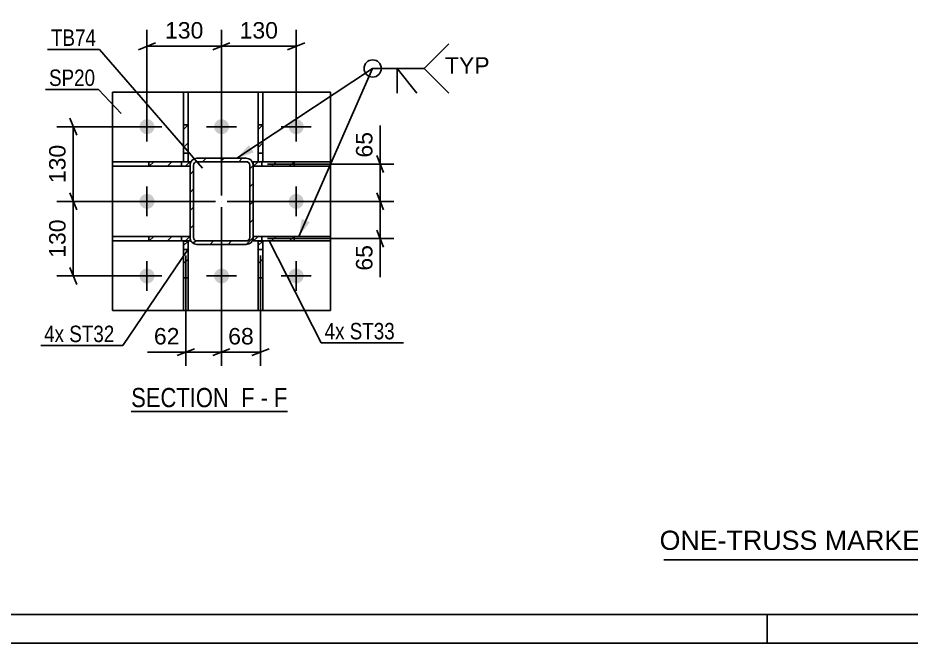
# Model space of a CAD drawing. Header units: millimetres. Extents: x -121 to 720, y -404 to 190.
# Drawn here: x 169.3 to 324.9, y -403.5 to -294.6 of the extents above; entities that cross this region are included whole.
import ezdxf

# ---------------------------------------------------------------- set-up
doc = ezdxf.new("R2010")
doc.units = ezdxf.units.MM
doc.linetypes.add('DXK_LINE_DOT2', pattern=[3.9198, 1.9599, -1.9599])
doc.linetypes.add('DXK_LINE_DOT3', pattern=[5.9187, 2.979, -0.9799, 0.9799, -0.9799])
doc.styles.add('Arial', font='ARIAL.TTF', dxfattribs={"height": 0.2})
doc.styles.add('Arial Narrow', font='ARIALN.TTF', dxfattribs={"height": 0.2})

# ---------------------------------------------------------------- blocks, each defined once
blk = doc.blocks.new('Unknown-318886794-18 - 1234')
at = {"color": 6, "linetype": 'Continuous'}
blk.add_line((189.03, -363.15), (216.25, -363.15), dxfattribs=at)
at = {"color": 0, "linetype": 'Continuous'}
for points in [[(207.14, -362.4), (207.14, -358.9), (189.03, -358.9), (189.03, -362.4)], [(210.53, -362.4), (210.53, -358.9), (208.19, -358.9), (208.19, -362.4)], [(212.86, -362.4), (212.86, -358.9), (211.58, -358.9), (211.58, -362.4)], [(216.25, -362.4), (216.25, -358.9), (213.91, -358.9), (213.91, -362.4)]]:
    blk.add_wipeout(points, dxfattribs=at)
at = {"color": 7, "linetype": 'Continuous', "style": 'Arial Narrow'}
for s, p in [('SECTION ', (189.03, -362.4)), ('F', (208.19, -362.4)), ('F', (213.91, -362.4)), ('-', (211.58, -362.4))]:
    blk.add_text(s, height=3.34, dxfattribs=at).set_placement(p)
blk = doc.blocks.new('Unknown-318886794-1117')
at = {"color": 5, "linetype": 'Continuous'}
for p, q in [((-116.13, -398.51), (714.87, -398.51)), ((299.87, -403.51), (299.87, -398.51)), ((-121.13, -403.51), (719.87, -403.51))]:
    blk.add_line(p, q, dxfattribs=at)
blk = doc.blocks.new('Part-318886794-1373 - 1234')
at = {"linetype": 'Continuous'}
h = blk.add_hatch(dxfattribs=at)
h.set_pattern_fill('', scale=0.7, style=0, pattern_type=0)
h.set_pattern_definition([(45, (198.967, -333.4558), (-1.57154, 1.57154), [])])
h.paths.add_polyline_path([(198.97, -339.87), (198.97, -333.46), (198.17, -333.46), (198.17, -339.87)])
at = {"color": 7, "linetype": 'DXK_LINE_DOT2'}
for p, q in [((198.17, -339.87), (198.17, -333.46)), ((198.17, -333.46), (198.97, -333.46)), ((198.97, -339.87), (198.97, -333.46)), ((198.17, -334.96), (198.97, -334.96))]:
    blk.add_line(p, q, dxfattribs=at)
at = {"color": 2, "linetype": 'Continuous'}
for p, q in [((198.17, -339.87), (198.17, -333.46)), ((198.17, -333.46), (198.97, -333.46)), ((198.97, -333.46), (198.97, -339.87)), ((198.17, -345.55), (198.17, -339.87)), ((198.97, -339.87), (198.17, -339.87)), ((198.97, -339.87), (198.97, -345.55)), ((198.97, -345.55), (198.17, -345.55))]:
    blk.add_line(p, q, dxfattribs=at)
blk = doc.blocks.new('Bolt-318886794-1277 - 1234')
at = {"linetype": 'Continuous'}
for points in [[(193.08, -313.55, -1), (190.48, -313.55, -1)], [(206.08, -313.55, -1), (203.48, -313.55, -1)], [(219.08, -313.55, -1), (216.48, -313.55, -1)], [(193.08, -326.55, -1), (190.48, -326.55, -1)], [(219.08, -326.55, -1), (216.48, -326.55, -1)], [(193.08, -339.55, -1), (190.48, -339.55, -1)], [(206.08, -339.55, -1), (203.48, -339.55, -1)], [(219.08, -339.55, -1), (216.48, -339.55, -1)]]:
    blk.add_hatch(color=1, dxfattribs=at).paths.add_polyline_path(points)
at = {"color": 1, "linetype": 'Continuous'}
for p, q in [((191.78, -310.95), (191.78, -316.15)), ((204.78, -310.95), (204.78, -316.15)), ((217.78, -310.95), (217.78, -316.15)), ((189.18, -313.55), (194.38, -313.55)), ((202.18, -313.55), (207.38, -313.55)), ((215.18, -313.55), (220.38, -313.55)), ((191.78, -323.95), (191.78, -329.15)), ((217.78, -323.95), (217.78, -329.15)), ((189.18, -326.55), (194.38, -326.55)), ((215.18, -326.55), (220.38, -326.55)), ((191.78, -336.95), (191.78, -342.15)), ((204.78, -336.95), (204.78, -342.15)), ((217.78, -336.95), (217.78, -342.15)), ((189.18, -339.55), (194.38, -339.55)), ((202.18, -339.55), (207.38, -339.55)), ((215.18, -339.55), (220.38, -339.55))]:
    blk.add_line(p, q, dxfattribs=at)
blk = doc.blocks.new('Part-318886794-1368 - 1234')
at = {"linetype": 'Continuous'}
h = blk.add_hatch(dxfattribs=at)
h.set_pattern_fill('', scale=0.7, style=0, pattern_type=0)
h.set_pattern_definition([(45, (211.9665, -333.4557), (-1.57154, 1.57154), [])])
h.paths.add_polyline_path([(211.97, -339.87), (211.97, -333.46), (211.17, -333.46), (211.17, -339.87)])
at = {"color": 7, "linetype": 'DXK_LINE_DOT2'}
for p, q in [((211.17, -339.87), (211.17, -333.46)), ((211.17, -333.46), (211.97, -333.46)), ((211.97, -339.87), (211.97, -333.46)), ((211.17, -334.96), (211.97, -334.96))]:
    blk.add_line(p, q, dxfattribs=at)
at = {"color": 2, "linetype": 'Continuous'}
for p, q in [((211.17, -339.87), (211.17, -333.46)), ((211.17, -333.46), (211.97, -333.46)), ((211.97, -333.46), (211.97, -339.87)), ((211.17, -345.55), (211.17, -339.87)), ((211.97, -339.87), (211.17, -339.87)), ((211.97, -339.87), (211.97, -345.55)), ((211.97, -345.55), (211.17, -345.55))]:
    blk.add_line(p, q, dxfattribs=at)
blk = doc.blocks.new('Part-318886794-1344 - 1234')
at = {"linetype": 'Continuous'}
h = blk.add_hatch(dxfattribs=at)
h.set_pattern_fill('', scale=0.7, style=0, pattern_type=0)
h.set_pattern_definition([(45, (198.9676, -313.235), (-1.57154, 1.57154), [])])
h.paths.add_polyline_path([(198.97, -319.66), (198.97, -313.24), (198.17, -313.24), (198.17, -319.66)])
at = {"color": 2, "linetype": 'Continuous'}
for p, q in [((198.17, -307.55), (198.17, -313.24)), ((198.17, -307.55), (198.97, -307.55)), ((198.97, -307.55), (198.97, -313.24)), ((198.97, -313.24), (198.17, -313.24)), ((198.17, -319.66), (198.17, -313.24)), ((198.97, -319.66), (198.97, -313.24)), ((198.17, -319.66), (198.97, -319.66))]:
    blk.add_line(p, q, dxfattribs=at)
at = {"color": 7, "linetype": 'DXK_LINE_DOT2'}
for p, q in [((198.17, -313.24), (198.17, -319.66)), ((198.97, -313.24), (198.97, -319.66)), ((198.17, -318.16), (198.97, -318.16)), ((198.17, -319.66), (198.97, -319.66))]:
    blk.add_line(p, q, dxfattribs=at)
blk = doc.blocks.new('Part-318886794-1363 - 1234')
at = {"linetype": 'Continuous'}
h = blk.add_hatch(dxfattribs=at)
h.set_pattern_fill('', scale=0.7, style=0, pattern_type=0)
h.set_pattern_definition([(45, (210.2827, -332.848), (-1.57154, 1.57154), [])])
h.paths.add_polyline_path([(210.19, -333.31), (210.28, -332.85), (210.28, -320.25), (210.19, -319.79), (209.93, -319.4), (209.54, -319.14), (209.08, -319.05), (200.48, -319.05), (200.02, -319.14), (199.63, -319.4), (199.37, -319.79), (199.28, -320.25), (199.28, -332.85), (199.37, -333.31), (199.63, -333.7), (200.02, -333.96), (200.48, -334.05), (209.08, -334.05), (209.54, -333.96), (209.93, -333.7)])
h.paths.add_polyline_path([(209.31, -333.4), (209.08, -333.45), (200.48, -333.45), (200.25, -333.4), (200.06, -333.27), (199.93, -333.08), (199.88, -332.85), (199.88, -320.25), (199.93, -320.02), (200.06, -319.82), (200.25, -319.69), (200.48, -319.65), (209.08, -319.65), (209.31, -319.69), (209.51, -319.82), (209.64, -320.02), (209.68, -320.25), (209.68, -332.85), (209.64, -333.08), (209.51, -333.27)])
blk.add_hatch(color=246, dxfattribs=at).paths.add_polyline_path([(204.78, -319.15, -1), (204.78, -318.95, -1)])
at = {"color": 7, "linetype": 'DXK_LINE_DOT2'}
for p, q in [((200.02, -319.14), (200.48, -319.05)), ((200.48, -319.05), (209.08, -319.05)), ((209.08, -319.05), (209.54, -319.14)), ((199.28, -320.25), (199.37, -319.79)), ((199.28, -332.85), (199.28, -320.25)), ((199.93, -320.02), (199.88, -320.25)), ((199.88, -332.85), (199.88, -320.25)), ((200.06, -319.82), (199.93, -320.02)), ((200.25, -319.69), (200.06, -319.82)), ((200.48, -319.65), (200.25, -319.69)), ((209.08, -319.65), (200.48, -319.65)), ((209.31, -319.69), (209.08, -319.65)), ((209.51, -319.82), (209.31, -319.69)), ((209.64, -320.02), (209.51, -319.82)), ((209.68, -320.25), (209.64, -320.02)), ((209.68, -332.85), (209.68, -320.25)), ((210.19, -319.79), (210.28, -320.25)), ((210.28, -332.85), (210.28, -320.25)), ((199.37, -333.31), (199.28, -332.85)), ((199.88, -332.85), (199.93, -333.08)), ((199.93, -333.08), (200.06, -333.27)), ((209.51, -333.27), (209.64, -333.08)), ((209.64, -333.08), (209.68, -332.85)), ((210.28, -332.85), (210.19, -333.31)), ((200.48, -334.05), (200.02, -333.96)), ((200.06, -333.27), (200.25, -333.4)), ((200.25, -333.4), (200.48, -333.45)), ((200.48, -333.45), (209.08, -333.45)), ((200.48, -334.05), (209.08, -334.05)), ((209.08, -333.45), (209.31, -333.4)), ((209.54, -333.96), (209.08, -334.05)), ((209.31, -333.4), (209.51, -333.27))]:
    blk.add_line(p, q, dxfattribs=at)
at = {"color": 2, "linetype": 'Continuous'}
for p, q in [((200.48, -319.05), (200.02, -319.14)), ((200.48, -319.05), (209.08, -319.05)), ((209.54, -319.14), (209.08, -319.05)), ((199.37, -319.79), (199.28, -320.25)), ((199.28, -332.85), (199.28, -320.25)), ((199.88, -320.25), (199.93, -320.02)), ((199.88, -332.85), (199.88, -320.25)), ((199.93, -320.02), (200.06, -319.82)), ((200.06, -319.82), (200.25, -319.69)), ((200.25, -319.69), (200.48, -319.65)), ((200.48, -319.65), (209.08, -319.65)), ((209.08, -319.65), (209.31, -319.69)), ((209.31, -319.69), (209.51, -319.82)), ((209.51, -319.82), (209.64, -320.02)), ((209.64, -320.02), (209.68, -320.25)), ((209.68, -332.85), (209.68, -320.25)), ((210.28, -320.25), (210.19, -319.79)), ((210.28, -332.85), (210.28, -320.25)), ((199.28, -332.85), (199.37, -333.31)), ((199.93, -333.08), (199.88, -332.85)), ((200.06, -333.27), (199.93, -333.08)), ((209.64, -333.08), (209.51, -333.27)), ((209.68, -332.85), (209.64, -333.08)), ((210.19, -333.31), (210.28, -332.85)), ((200.02, -333.96), (200.48, -334.05)), ((200.25, -333.4), (200.06, -333.27)), ((200.48, -333.45), (200.25, -333.4)), ((200.48, -333.45), (209.08, -333.45)), ((200.48, -334.05), (209.08, -334.05)), ((209.31, -333.4), (209.08, -333.45)), ((209.08, -334.05), (209.54, -333.96)), ((209.51, -333.27), (209.31, -333.4))]:
    blk.add_line(p, q, dxfattribs=at)
at = {"color": 246, "linetype": 'DXK_LINE_DOT2'}
blk.add_line((204.78, -319.05), (204.78, -319.05), dxfattribs=at)
at = {"color": 7, "linetype": 'DXK_LINE_DOT3'}
blk.add_line((204.78, -326.55), (204.78, -326.55), dxfattribs=at)
at = {"color": 246, "linetype": 'Continuous'}
blk.add_circle((204.78, -319.05), 0.1, dxfattribs=at)
at = {"color": 7, "linetype": 'DXK_LINE_DOT2'}
for centre, start, end in [((200.48, -320.25), 112.5001, 157.5001), ((209.08, -320.25), 22.5001, 67.5001), ((200.48, -332.85), 202.5001, 247.5001), ((209.08, -332.85), 292.5001, 337.5001)]:
    blk.add_arc(centre, 1.2, start, end, dxfattribs=at)
at = {"color": 2, "linetype": 'Continuous'}
for centre, start, end in [((200.48, -320.25), 112.5001, 157.5001), ((209.08, -320.25), 22.5001, 67.5001), ((200.48, -332.85), 202.5001, 247.5001), ((209.08, -332.85), 292.5001, 337.5001)]:
    blk.add_arc(centre, 1.2, start, end, dxfattribs=at)
blk = doc.blocks.new('Part-318886794-1378 - 1234')
at = {"linetype": 'Continuous'}
h = blk.add_hatch(dxfattribs=at)
h.set_pattern_fill('', scale=0.7, style=0, pattern_type=0)
h.set_pattern_definition([(45, (211.967, -313.235), (-1.57154, 1.57154), [])])
h.paths.add_polyline_path([(211.97, -319.66), (211.97, -313.23), (211.17, -313.23), (211.17, -319.66)])
at = {"color": 2, "linetype": 'Continuous'}
for p, q in [((211.17, -307.55), (211.17, -313.23)), ((211.17, -307.55), (211.97, -307.55)), ((211.97, -307.55), (211.97, -313.23)), ((211.17, -319.66), (211.17, -313.23)), ((211.97, -313.23), (211.17, -313.23)), ((211.97, -319.66), (211.97, -313.23)), ((211.17, -319.66), (211.97, -319.66))]:
    blk.add_line(p, q, dxfattribs=at)
at = {"color": 7, "linetype": 'DXK_LINE_DOT2'}
for p, q in [((211.17, -313.23), (211.17, -319.66)), ((211.97, -313.23), (211.97, -319.66)), ((211.17, -318.16), (211.97, -318.16)), ((211.17, -319.66), (211.97, -319.66))]:
    blk.add_line(p, q, dxfattribs=at)
blk = doc.blocks.new('Part-318886794-1409 - 1234')
at = {"linetype": 'Continuous'}
h = blk.add_hatch(dxfattribs=at)
h.set_pattern_fill('', scale=0.7, style=0, pattern_type=0)
h.set_pattern_definition([(45, (199.2827, -332.6452), (-1.57154, 1.57154), [])])
h.paths.add_polyline_path([(199.28, -333.45), (199.28, -332.65), (192.13, -332.65), (192.13, -333.45)])
at = {"color": 2, "linetype": 'Continuous'}
for p, q in [((185.78, -333.45), (185.78, -332.65)), ((185.78, -332.65), (192.13, -332.65)), ((192.13, -332.65), (199.28, -332.65)), ((192.13, -333.45), (192.13, -332.65)), ((199.28, -332.65), (199.28, -333.45)), ((192.13, -333.45), (185.78, -333.45)), ((199.28, -333.45), (192.13, -333.45))]:
    blk.add_line(p, q, dxfattribs=at)
at = {"color": 7, "linetype": 'DXK_LINE_DOT2'}
for p, q in [((192.13, -332.65), (199.28, -332.65)), ((197.78, -333.45), (197.78, -332.65)), ((199.28, -332.65), (199.28, -333.45)), ((199.28, -333.45), (192.13, -333.45))]:
    blk.add_line(p, q, dxfattribs=at)
blk = doc.blocks.new('Part-318886794-1414 - 1234')
at = {"linetype": 'Continuous'}
h = blk.add_hatch(dxfattribs=at)
h.set_pattern_fill('', scale=0.7, style=0, pattern_type=0)
h.set_pattern_definition([(45, (199.2827, -319.6452), (-1.57154, 1.57154), [])])
h.paths.add_polyline_path([(199.28, -320.45), (199.28, -319.65), (192.13, -319.65), (192.13, -320.45)])
at = {"color": 2, "linetype": 'Continuous'}
for p, q in [((185.78, -320.45), (185.78, -319.65)), ((185.78, -319.65), (192.13, -319.65)), ((192.13, -320.45), (185.78, -320.45)), ((192.13, -319.65), (199.28, -319.65)), ((192.13, -320.45), (192.13, -319.65)), ((199.28, -320.45), (192.13, -320.45)), ((199.28, -319.65), (199.28, -320.45))]:
    blk.add_line(p, q, dxfattribs=at)
at = {"color": 7, "linetype": 'DXK_LINE_DOT2'}
for p, q in [((192.13, -319.65), (199.28, -319.65)), ((199.28, -320.45), (192.13, -320.45)), ((197.78, -320.45), (197.78, -319.65)), ((199.28, -319.65), (199.28, -320.45))]:
    blk.add_line(p, q, dxfattribs=at)
blk = doc.blocks.new('Part-318886794-1419 - 1234')
at = {"linetype": 'Continuous'}
h = blk.add_hatch(dxfattribs=at)
h.set_pattern_fill('', scale=0.7, style=0, pattern_type=0)
h.set_pattern_definition([(45, (217.44, -332.6454), (-1.57154, 1.57154), [])])
h.paths.add_polyline_path([(217.44, -333.45), (217.44, -332.65), (210.28, -332.65), (210.28, -333.45)])
at = {"color": 7, "linetype": 'DXK_LINE_DOT2'}
for p, q in [((217.44, -332.65), (210.28, -332.65)), ((210.28, -332.65), (210.28, -333.45)), ((211.78, -333.45), (211.78, -332.65)), ((217.44, -333.45), (210.28, -333.45))]:
    blk.add_line(p, q, dxfattribs=at)
at = {"color": 2, "linetype": 'Continuous'}
for p, q in [((217.44, -332.65), (210.28, -332.65)), ((210.28, -332.65), (210.28, -333.45)), ((223.78, -332.65), (217.44, -332.65)), ((217.44, -333.45), (217.44, -332.65)), ((223.78, -333.45), (223.78, -332.65)), ((210.28, -333.45), (217.44, -333.45)), ((223.78, -333.45), (217.44, -333.45))]:
    blk.add_line(p, q, dxfattribs=at)
blk = doc.blocks.new('Part-318886794-1436 - 1234')
at = {"linetype": 'Continuous'}
h = blk.add_hatch(dxfattribs=at)
h.set_pattern_fill('', scale=0.7, style=0, pattern_type=0)
h.set_pattern_definition([(45, (217.44, -319.6454), (-1.57154, 1.57154), [])])
h.paths.add_polyline_path([(217.44, -320.45), (217.44, -319.65), (210.28, -319.65), (210.28, -320.45)])
at = {"color": 7, "linetype": 'DXK_LINE_DOT2'}
for p, q in [((217.44, -319.65), (210.28, -319.65)), ((210.28, -319.65), (210.28, -320.45)), ((217.44, -320.45), (210.28, -320.45)), ((211.78, -320.45), (211.78, -319.65))]:
    blk.add_line(p, q, dxfattribs=at)
at = {"color": 2, "linetype": 'Continuous'}
for p, q in [((217.44, -319.65), (210.28, -319.65)), ((210.28, -319.65), (210.28, -320.45)), ((210.28, -320.45), (217.44, -320.45)), ((223.78, -319.65), (217.44, -319.65)), ((217.44, -320.45), (217.44, -319.65)), ((223.78, -320.45), (217.44, -320.45)), ((223.78, -320.45), (223.78, -319.65))]:
    blk.add_line(p, q, dxfattribs=at)
blk = doc.blocks.new('Part-318886794-1453 - 1234')
at = {"color": 2, "linetype": 'Continuous'}
for p, q in [((223.78, -307.55), (185.78, -307.55)), ((185.78, -345.55), (185.78, -307.55)), ((223.78, -307.55), (223.78, -345.55)), ((223.78, -345.55), (185.78, -345.55))]:
    blk.add_line(p, q, dxfattribs=at)
blk = doc.blocks.new('StraightDimension-318886794-1548 - 1234')
at = {"color": 7, "linetype": 'Continuous'}
for p, q in [((231.82, -325.05), (233.02, -328.05)), ((205.75, -326.55), (234.82, -326.55)), ((232.42, -333.05), (232.42, -326.55)), ((233.02, -334.55), (231.82, -331.55)), ((212.78, -333.05), (234.82, -333.05))]:
    blk.add_line(p, q, dxfattribs=at)
at = {"color": 0}
blk.add_wipeout([(231.67, -333.57), (227.47, -333.57), (227.47, -339.22), (231.67, -339.22)], dxfattribs=at)
at = {"color": 7, "linetype": 'Continuous'}
blk.add_line((232.42, -333.05), (232.42, -339.74), dxfattribs=at)
blk.add_line((232.42, -333.05), (232.42, -339.74), dxfattribs=at)
at = {"color": 3, "style": 'Arial'}
blk.add_text('65', height=2.865, rotation=90.0002, dxfattribs=at).set_placement((231.07, -338.62))
blk = doc.blocks.new('StraightDimension-318886794-1610 - 1234')
at = {"color": 7, "linetype": 'Continuous'}
for p, q in [((179.54, -328.05), (178.34, -325.05)), ((203.75, -326.55), (176.09, -326.55)), ((178.94, -339.55), (178.94, -326.55)), ((178.34, -338.05), (179.54, -341.05)), ((190.78, -339.55), (176.09, -339.55))]:
    blk.add_line(p, q, dxfattribs=at)
at = {"color": 0}
blk.add_wipeout([(178.19, -329.11), (173.99, -329.11), (173.99, -336.98), (178.19, -336.98)], dxfattribs=at)
at = {"color": 3, "style": 'Arial'}
blk.add_text('130', height=2.865, rotation=90.0002, dxfattribs=at).set_placement((177.59, -336.38))
blk = doc.blocks.new('StraightDimension-318886794-1601 - 1234')
at = {"color": 7, "linetype": 'Continuous'}
for p, q in [((179.54, -315.05), (178.34, -312.05)), ((190.78, -313.55), (176.09, -313.55)), ((178.94, -326.55), (178.94, -313.55)), ((178.34, -325.05), (179.54, -328.05)), ((203.75, -326.55), (176.09, -326.55))]:
    blk.add_line(p, q, dxfattribs=at)
at = {"color": 0}
blk.add_wipeout([(178.19, -316.11), (173.99, -316.11), (173.99, -323.98), (178.19, -323.98)], dxfattribs=at)
at = {"color": 3, "style": 'Arial'}
blk.add_text('130', height=2.865, rotation=90.0002, dxfattribs=at).set_placement((177.59, -323.38))
blk = doc.blocks.new('StraightDimension-318886794-1591 - 1234')
at = {"color": 7, "linetype": 'Continuous'}
for p, q in [((191.78, -312.55), (191.78, -296.69)), ((204.75, -325.55), (204.75, -296.69)), ((193.28, -298.94), (190.28, -300.14)), ((191.78, -299.54), (204.75, -299.54)), ((203.25, -300.14), (206.25, -298.94))]:
    blk.add_line(p, q, dxfattribs=at)
at = {"color": 0}
blk.add_wipeout([(202.2, -298.79), (202.2, -294.59), (194.33, -294.59), (194.33, -298.79)], dxfattribs=at)
at = {"color": 3, "style": 'Arial'}
blk.add_text('130', height=2.865, dxfattribs=at).set_placement((194.93, -298.19))
blk = doc.blocks.new('StraightDimension-318886794-1557 - 1234')
at = {"color": 7, "linetype": 'Continuous'}
for p, q in [((231.82, -318.55), (233.02, -321.55)), ((212.78, -320.05), (234.82, -320.05)), ((232.42, -326.55), (232.42, -320.05)), ((233.02, -328.05), (231.82, -325.05)), ((205.75, -326.55), (234.82, -326.55))]:
    blk.add_line(p, q, dxfattribs=at)
at = {"color": 0}
blk.add_wipeout([(231.67, -313.87), (227.47, -313.87), (227.47, -319.52), (231.67, -319.52)], dxfattribs=at)
at = {"color": 7, "linetype": 'Continuous'}
blk.add_line((232.42, -320.05), (232.42, -313.35), dxfattribs=at)
blk.add_line((232.42, -320.05), (232.42, -313.35), dxfattribs=at)
at = {"color": 3, "style": 'Arial'}
blk.add_text('65', height=2.865, rotation=90.0002, dxfattribs=at).set_placement((231.07, -318.92))
blk = doc.blocks.new('StraightDimension-318886794-1563 - 1234')
at = {"color": 7, "linetype": 'Continuous'}
for p, q in [((204.75, -327.55), (204.75, -355.23)), ((198.57, -335.96), (198.57, -355.23)), ((197.07, -353.43), (200.07, -352.23)), ((198.57, -352.83), (204.75, -352.83)), ((206.25, -352.23), (203.25, -353.43))]:
    blk.add_line(p, q, dxfattribs=at)
at = {"color": 0}
blk.add_wipeout([(198.04, -352.08), (198.04, -347.88), (192.39, -347.88), (192.39, -352.08)], dxfattribs=at)
at = {"color": 7, "linetype": 'Continuous'}
blk.add_line((198.57, -352.83), (191.87, -352.83), dxfattribs=at)
blk.add_line((198.57, -352.83), (191.87, -352.83), dxfattribs=at)
at = {"color": 3, "style": 'Arial'}
blk.add_text('62', height=2.865, dxfattribs=at).set_placement((192.99, -351.48))
blk = doc.blocks.new('StraightDimension-318886794-1570 - 1234')
at = {"color": 7, "linetype": 'Continuous'}
for p, q in [((204.75, -327.55), (204.75, -355.23)), ((211.57, -335.96), (211.57, -355.23)), ((203.25, -353.43), (206.25, -352.23)), ((204.75, -352.83), (211.57, -352.83)), ((213.07, -352.23), (210.07, -353.43))]:
    blk.add_line(p, q, dxfattribs=at)
at = {"color": 0}
blk.add_wipeout([(210.98, -352.08), (210.98, -347.88), (205.34, -347.88), (205.34, -352.08)], dxfattribs=at)
at = {"color": 3, "style": 'Arial'}
blk.add_text('68', height=2.865, dxfattribs=at).set_placement((205.94, -351.48))
blk = doc.blocks.new('StraightDimension-318886794-1576 - 1234')
at = {"color": 7, "linetype": 'Continuous'}
for p, q in [((204.75, -325.55), (204.75, -296.69)), ((217.78, -312.55), (217.78, -296.69)), ((206.25, -298.94), (203.25, -300.14)), ((204.75, -299.54), (217.78, -299.54)), ((216.28, -300.14), (219.28, -298.94))]:
    blk.add_line(p, q, dxfattribs=at)
at = {"color": 0}
blk.add_wipeout([(215.2, -298.79), (215.2, -294.59), (207.33, -294.59), (207.33, -298.79)], dxfattribs=at)
at = {"color": 3, "style": 'Arial'}
blk.add_text('130', height=2.865, dxfattribs=at).set_placement((207.93, -298.19))
blk = doc.blocks.new('Mark-318886794-1359 - 1234')
at = {"color": 0}
blk.add_wipeout([(182.91, -299.47), (182.91, -296.47), (175.05, -296.47), (175.05, -299.47)], dxfattribs=at)
blk.add_wipeout([(182.91, -299.47), (182.91, -296.47), (175.05, -296.47), (175.05, -299.47)], dxfattribs=at)
at = {"color": 30, "linetype": 'Continuous'}
for p in [(174.45, -300.07), (201.47, -320.75)]:
    blk.add_line(p, (183.51, -300.07), dxfattribs=at)
at = {"color": 3, "style": 'Arial Narrow'}
blk.add_text('TB74', height=2.863, dxfattribs=at).set_placement((175.05, -299.47))
blk = doc.blocks.new('MarkSet-318886794-1703 - 1234')
at = {"color": 0}
for points in [[(226.21, -350.59), (226.21, -347.59), (222.74, -347.59), (222.74, -350.59)], [(234.96, -350.59), (234.96, -347.59), (227.11, -347.59), (227.11, -350.59)]]:
    blk.add_wipeout(points, dxfattribs=at)
for points in [[(226.21, -350.59), (226.21, -347.59), (222.74, -347.59), (222.74, -350.59)], [(234.96, -350.59), (234.96, -347.59), (227.11, -347.59), (227.11, -350.59)]]:
    blk.add_wipeout(points, dxfattribs=at)
at = {"color": 30, "linetype": 'Continuous'}
for p, q in [((213.06, -333.45), (222.14, -351.19)), ((222.14, -351.19), (236.46, -351.19))]:
    blk.add_line(p, q, dxfattribs=at)
at = {"color": 3, "style": 'Arial Narrow'}
for s, p in [('4x', (222.74, -350.59)), ('ST33', (227.11, -350.59))]:
    blk.add_text(s, height=2.863, dxfattribs=at).set_placement(p)
blk = doc.blocks.new('Mark-318886794-1449 - 1234')
at = {"color": 0}
blk.add_wipeout([(182.75, -306.45), (182.75, -303.45), (174.71, -303.45), (174.71, -306.45)], dxfattribs=at)
blk.add_wipeout([(182.75, -306.45), (182.75, -303.45), (174.71, -303.45), (174.71, -306.45)], dxfattribs=at)
at = {"color": 30, "linetype": 'Continuous'}
for p in [(174.11, -307.05), (187.3, -311.25)]:
    blk.add_line(p, (183.35, -307.05), dxfattribs=at)
at = {"color": 3, "style": 'Arial Narrow'}
blk.add_text('SP20', height=2.863, dxfattribs=at).set_placement((174.71, -306.45))
blk = doc.blocks.new('WeldMark-318886794-1619 - 1234')
at = {"linetype": 'Continuous'}
for points in [[(210.37, -318.02), (207.46, -319.05), (209.55, -316.77)], [(220.14, -330.2), (218.25, -332.65), (218.77, -329.6)]]:
    blk.add_hatch(color=30, dxfattribs=at).paths.add_polyline_path(points)
at = {"color": 30, "linetype": 'Continuous'}
for p, q in [((207.46, -319.05), (231.11, -303.4)), ((218.25, -332.65), (231.11, -303.4)), ((231.11, -303.4), (240.11, -303.4))]:
    blk.add_line(p, q, dxfattribs=at)
at = {"color": 3, "linetype": 'Continuous'}
for q in [(238.83, -307.69), (235.4, -307.69)]:
    blk.add_line((235.4, -303.4), q, dxfattribs=at)
for start, end in [(90, 270), (270, 90)]:
    blk.add_arc((231.11, -303.4), 1.5, start, end, dxfattribs=at)
at = {"color": 0, "linetype": 'Continuous'}
blk.add_wipeout([(251.49, -304.3), (251.49, -301.3), (243.71, -301.3), (243.71, -304.3)], dxfattribs=at)
blk.add_wipeout([(251.49, -304.3), (251.49, -301.3), (243.71, -301.3), (243.71, -304.3)], dxfattribs=at)
at = {"color": 3, "linetype": 'Continuous'}
for q in [(244.4, -299.11), (244.4, -307.69)]:
    blk.add_line((240.11, -303.4), q, dxfattribs=at)
at = {"color": 3, "linetype": 'Continuous', "style": 'Arial'}
blk.add_text('TYP', height=2.865, dxfattribs=at).set_placement((243.71, -304.3))
blk = doc.blocks.new('MarkSet-318886794-1673 - 1234')
at = {"color": 30, "linetype": 'Continuous'}
blk.add_line((198.97, -334.87), (187.59, -351.67), dxfattribs=at)
at = {"color": 0}
for points in [[(177.34, -351.07), (177.34, -348.07), (173.86, -348.07), (173.86, -351.07)], [(186.09, -351.07), (186.09, -348.07), (178.24, -348.07), (178.24, -351.07)]]:
    blk.add_wipeout(points, dxfattribs=at)
for points in [[(177.34, -351.07), (177.34, -348.07), (173.86, -348.07), (173.86, -351.07)], [(186.09, -351.07), (186.09, -348.07), (178.24, -348.07), (178.24, -351.07)]]:
    blk.add_wipeout(points, dxfattribs=at)
at = {"color": 30, "linetype": 'Continuous'}
blk.add_line((173.26, -351.67), (187.59, -351.67), dxfattribs=at)
at = {"color": 3, "style": 'Arial Narrow'}
for s, p in [('4x', (173.86, -351.07)), ('ST32', (178.24, -351.07))]:
    blk.add_text(s, height=2.863, dxfattribs=at).set_placement(p)
blk = doc.blocks.new('Unknown-318886794-12067')
at = {"color": 7, "linetype": 'Continuous'}
blk.add_line((281.87, -389.01), (351.87, -389.01), dxfattribs=at)
at = {"color": 7, "style": 'Arial'}
blk.add_text('ONE-TRUSS MARKED AS TR544', height=3.3428, dxfattribs=at).set_placement((281.11, -387.26))

msp = doc.modelspace()

# ---------------------------------------------------------------- block references
for name in ['Part-318886794-1453 - 1234', 'Part-318886794-1344 - 1234', 'Part-318886794-1378 - 1234', 'Bolt-318886794-1277 - 1234', 'Part-318886794-1363 - 1234', 'Part-318886794-1414 - 1234', 'Part-318886794-1436 - 1234', 'Part-318886794-1409 - 1234', 'Part-318886794-1419 - 1234', 'Part-318886794-1373 - 1234', 'Part-318886794-1368 - 1234', 'Unknown-318886794-18 - 1234', 'Unknown-318886794-12067']:
    msp.add_blockref(name, (0, 0))

# ---------------------------------------------------------------- next in the draw order: block references
msp.add_blockref('Unknown-318886794-1117', (0, 0))

# ---------------------------------------------------------------- next in the draw order: block references
for name in ['StraightDimension-318886794-1610 - 1234', 'StraightDimension-318886794-1548 - 1234']:
    msp.add_blockref(name, (0, 0))

# ---------------------------------------------------------------- next in the draw order: block references
msp.add_blockref('StraightDimension-318886794-1601 - 1234', (0, 0))

# ---------------------------------------------------------------- next in the draw order: block references
msp.add_blockref('StraightDimension-318886794-1591 - 1234', (0, 0))

# ---------------------------------------------------------------- next in the draw order: block references
for name in ['Mark-318886794-1359 - 1234', 'StraightDimension-318886794-1557 - 1234']:
    msp.add_blockref(name, (0, 0))

# ---------------------------------------------------------------- next in the draw order: block references
for name in ['StraightDimension-318886794-1576 - 1234', 'Mark-318886794-1449 - 1234', 'StraightDimension-318886794-1563 - 1234']:
    msp.add_blockref(name, (0, 0))

# ---------------------------------------------------------------- next in the draw order: block references
for name in ['StraightDimension-318886794-1570 - 1234', 'MarkSet-318886794-1673 - 1234']:
    msp.add_blockref(name, (0, 0))

# ---------------------------------------------------------------- next in the draw order: block references
for name in ['WeldMark-318886794-1619 - 1234', 'MarkSet-318886794-1703 - 1234']:
    msp.add_blockref(name, (0, 0))

doc.saveas('drawing.dxf')
